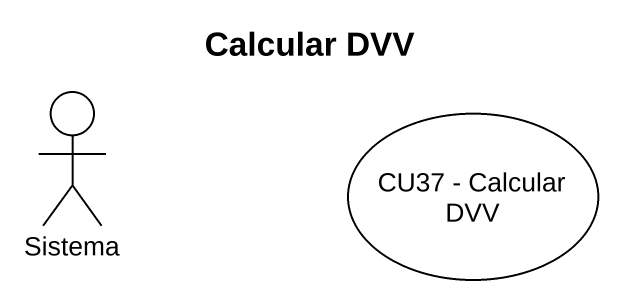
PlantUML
@startuml
title Calcular DVV
actor Sistema
usecase "CU37 - Calcular DVV" as CU37_Calcular_DVV
@enduml
